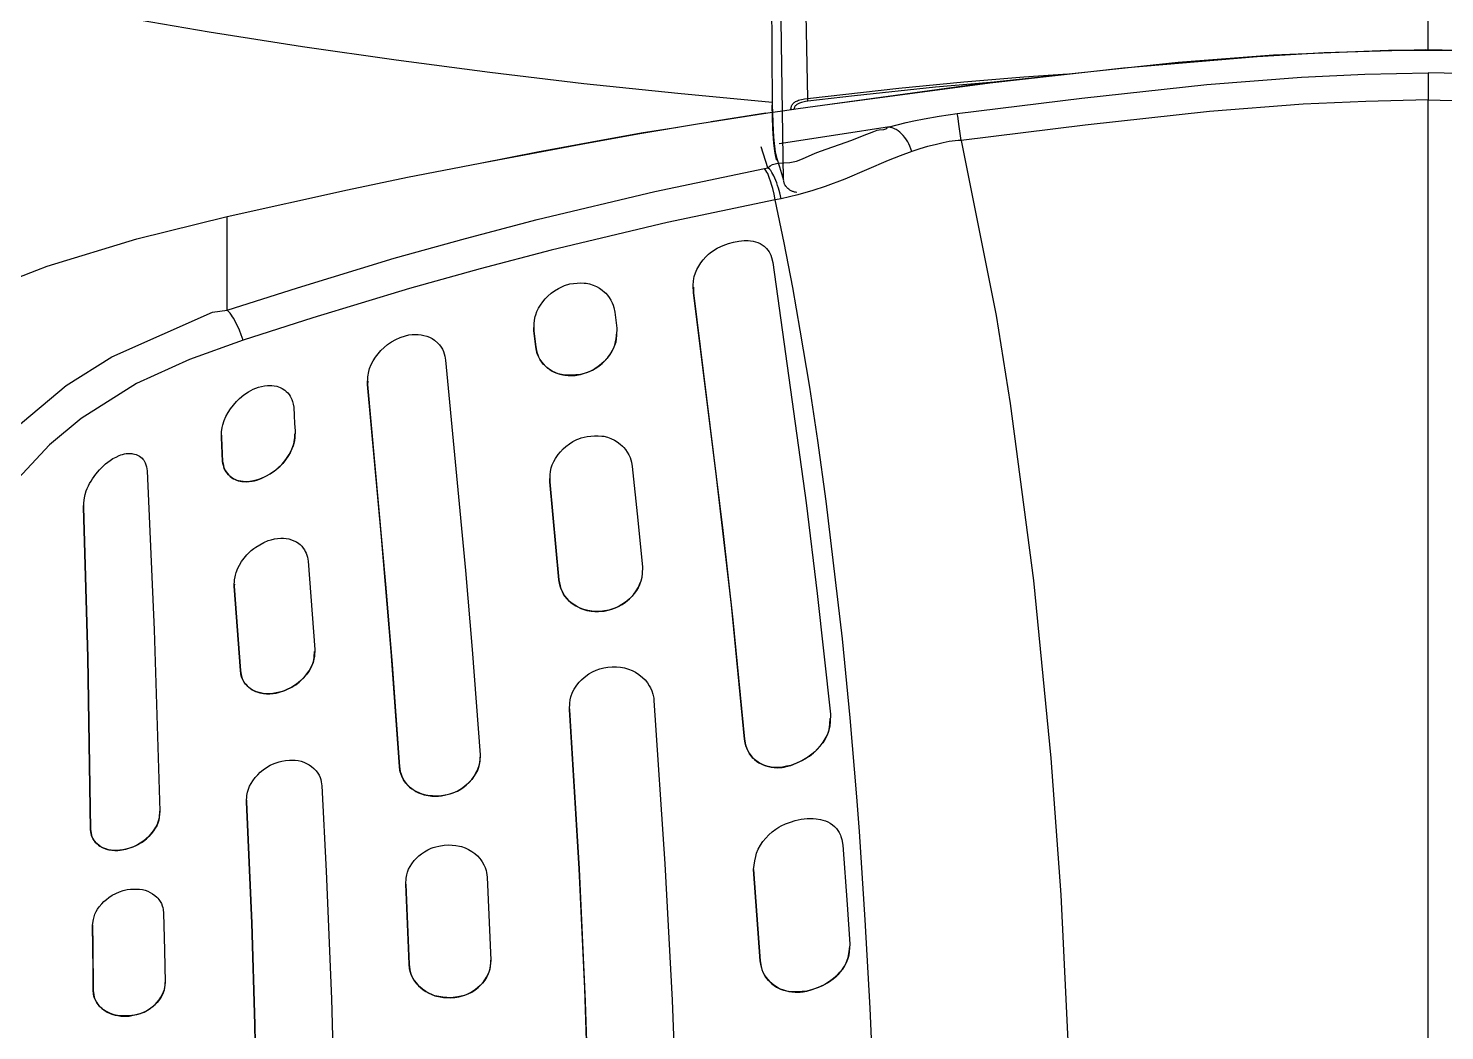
# Model space of a CAD drawing. Header units: inches. Extents: x 5931 to 10048, y 0 to 3185.
# Drawn here: x 7215.43 to 7221.89, y 954.96 to 959.54 of the extents above; entities that cross this region are included whole.
import ezdxf

# ---------------------------------------------------------------- set-up
doc = ezdxf.new("R2010")
doc.units = ezdxf.units.IN
doc.header["$LTSCALE"] = 48
doc.header["$MEASUREMENT"] = 0
doc.linetypes.add('DASHDOT2', pattern=[0.5, 0.25, -0.125, 0, -0.125])
for name, color, linetype in [('A-Eqpm-NIC', 8, 'DASHDOT2'), ('A-Flor-Case-Full Height', 8, 'Continuous'), ('A-Flor-Pattern', 8, 'Continuous')]:
    doc.layers.add(name, color=color, linetype=linetype)

# ---------------------------------------------------------------- blocks, each defined once
blk = doc.blocks.new('Precor_r815')
for p, q in [((0, 57.8348), (0, 57.7056)), ((3.3609, 56.7902), (3.3609, 56.7901)), ((4.09, 56.6084), (4.09, 56.6083)), ((4.082, 56.5338), (4.082, 56.5337)), ((3.8777, 56.4015), (3.8777, 56.4015)), ((4.8509, 56.3546), (4.8509, 56.3545)), ((5.5194, 56.101), (5.5194, 56.1009)), ((5.514, 55.9908), (5.514, 55.9907)), ((5.3369, 55.9072), (5.3369, 55.9071)), ((4.0174, 55.8919), (4.0174, 55.8919)), ((6.15, 55.7711), (6.15, 55.771)), ((3.9757, 55.426), (3.9757, 55.4259)), ((5.4606, 55.3964), (5.4606, 55.3963)), ((5.4327, 54.9958), (5.4327, 54.9957)), ((5.2535, 54.8926), (5.2535, 54.8925)), ((3.9279, 54.8102), (3.9279, 54.8101)), ((3.1267, 54.67), (3.1267, 54.6699)), ((2.9156, 54.5454), (2.9156, 54.5453)), ((4.7054, 54.541), (4.7054, 54.541)), ((4.5123, 54.4006), (4.5123, 54.4005)), ((5.4053, 54.3729), (5.4053, 54.3728)), ((6.1177, 54.2412), (6.1177, 54.2411)), ((5.9563, 54.1472), (5.9563, 54.1471)), ((3.0851, 54.0513), (3.0851, 54.0513)), ((4.6764, 53.9815), (4.6764, 53.9815)), ((6.1084, 53.7867), (6.1084, 53.7866)), ((3.0547, 53.6183), (3.0547, 53.6183)), ((4.6613, 53.6013), (4.6613, 53.6012)), ((2.8424, 53.4737), (2.8424, 53.4736)), ((6.1057, 53.4762), (6.1057, 53.4761)), ((4.47, 53.4416), (4.47, 53.4415)), ((5.9411, 53.3556), (5.9411, 53.3555))]:
    blk.add_line(p, q)
for points in [[(2.9478, 57.3243), (2.9763, 59.3417)], [(2.8669, 59.2562), (2.8385, 57.7123)], [(0, 57.9439), (0, 59.1074)], [(3.0045, 58.4006), (2.9998, 57.6794)], [(2.8812, 57.6641), (2.0141, 57.7875), (1.1434, 57.8845), (0.7068, 57.919), (0.1813, 57.9411), (-0.1551, 57.9416), (-0.744, 57.9163), (-1.0801, 57.8899), (-1.7504, 57.8188), (-2.8812, 57.6641)], [(2.7705, 57.6799), (2.0051, 57.787), (1.394, 57.8578), (0.7825, 57.9124), (0.4757, 57.9314), (0.013, 57.9443), (-0.3741, 57.936), (-0.991, 57.8961), (-1.6087, 57.8343), (-2.304, 57.7474)], [(-2.1542, 57.6415), (-1.5845, 57.7141), (-1.013, 57.7783), (-0.58, 57.814), (-0.2902, 57.8271), (0, 57.8348)], [(2.1542, 57.6415), (1.5845, 57.7141), (1.013, 57.7783), (0.58, 57.814), (0.2902, 57.8271), (0, 57.8348)], [(2.8385, 57.7123), (2.4215, 57.7609), (2.1245, 57.7908), (1.8498, 57.8148), (1.6481, 57.8287)], [(1.9305, 57.795), (2.2529, 57.7656), (2.6237, 57.7255), (2.8365, 57.6997)], [(0, 57.7056), (-0.2858, 57.6982), (-0.5715, 57.6852), (-1.0001, 57.6497), (-1.5683, 57.5856), (-2.1352, 57.5131)], [(0, 51.0856), (0, 57.7056)], [(0, 57.7056), (0.2858, 57.6982), (0.5715, 57.6852), (1.0001, 57.6497), (1.5683, 57.5856), (2.1352, 57.5131)], [(2.8365, 57.6997), (2.8478, 57.698), (2.8536, 57.6968), (2.8594, 57.6955), (2.8659, 57.6937), (2.8705, 57.6922), (2.8749, 57.6906), (2.8791, 57.6886), (2.8818, 57.6872), (2.8851, 57.6853), (2.8881, 57.6831), (2.8909, 57.6807), (2.8927, 57.6789), (2.8947, 57.6766), (2.8965, 57.674), (2.898, 57.6713), (2.8989, 57.6687), (2.8996, 57.6662), (2.9006, 57.661)], [(2.9143, 57.659), (2.9143, 57.6622), (2.914, 57.6663), (2.9134, 57.6703), (2.9124, 57.6741), (2.9114, 57.6769), (2.9098, 57.6806), (2.9078, 57.684), (2.9055, 57.6871), (2.9035, 57.6894), (2.9003, 57.6925), (2.8967, 57.6953), (2.8929, 57.6978), (2.8897, 57.6996), (2.8847, 57.7019), (2.8794, 57.7039), (2.8739, 57.7057), (2.8661, 57.7078), (2.8592, 57.7093), (2.8521, 57.7105), (2.8385, 57.7123)], [(3.0196, 57.6447), (2.9535, 57.6535), (2.8812, 57.6641)], [(2.9787, 57.418), (2.9818, 57.4292), (2.9852, 57.4451), (2.9877, 57.462), (2.9921, 57.5011), (2.9954, 57.5437), (2.9969, 57.5697), (2.9991, 57.6238), (2.9999, 57.6803)], [(2.9998, 57.6794), (2.9994, 57.6454), (2.998, 57.5964), (2.9963, 57.5613), (2.9941, 57.5283), (2.9915, 57.4981), (2.9886, 57.4721), (2.9867, 57.4588), (2.9843, 57.4461), (2.9811, 57.432)], [(2.1352, 57.5132), (2.1445, 57.5785), (2.1519, 57.6281), (2.1542, 57.6415)], [(2.4695, 57.5767), (2.429, 57.5876), (2.3868, 57.5983), (2.3526, 57.6062), (2.3049, 57.6162), (2.2371, 57.6287), (2.1542, 57.6415)], [(4.3357, 57.4045), (3.8489, 57.5005), (3.6051, 57.5462), (3.3416, 57.5923), (3.0196, 57.6447)], [(3.2787, 57.6022), (3.0301, 57.6434)], [(2.3611, 57.4612), (2.3706, 57.4857), (2.3759, 57.4974), (2.3801, 57.5059), (2.3864, 57.5167), (2.3933, 57.5267), (2.4007, 57.536), (2.4085, 57.5446), (2.4165, 57.5523), (2.4247, 57.5591), (2.4331, 57.5647), (2.4374, 57.567), (2.4437, 57.5699), (2.4523, 57.5728), (2.4608, 57.5749), (2.4694, 57.5767)], [(2.4637, 57.5775), (2.6996, 57.5392), (2.9689, 57.4967)], [(3.0199, 57.3832), (3.0099, 57.3922), (2.9988, 57.3984), (2.9867, 57.4024), (2.9739, 57.4047), (2.9199, 57.4084), (2.9038, 57.4113), (2.8887, 57.4153), (2.8609, 57.4258), (2.8041, 57.4522), (2.7791, 57.4623), (2.6353, 57.515), (2.5866, 57.5343), (2.5356, 57.5559), (2.5198, 57.5613), (2.5115, 57.5632), (2.4895, 57.5656), (2.4802, 57.5687), (2.4765, 57.5716), (2.4736, 57.5758)], [(4.336, 57.4054), (4.0732, 57.4591), (3.767, 57.5183), (3.5994, 57.5485), (3.4315, 57.5768)], [(2.1353, 57.5131), (1.9766, 56.6819), (1.9114, 56.2636), (1.8057, 55.4232), (1.726, 54.5798), (1.6803, 53.9313), (1.6258, 52.7644), (1.6, 51.0889)], [(2.1353, 57.5131), (2.1494, 57.5127), (2.1633, 57.5115), (2.1771, 57.5097), (2.1908, 57.5073), (2.2178, 57.5016), (2.2553, 57.4924), (2.2894, 57.4836), (2.3058, 57.479), (2.3299, 57.4716), (2.3611, 57.4612)], [(2.3611, 57.461), (2.4154, 57.4402), (2.4705, 57.4172), (2.6687, 57.3295), (2.7574, 57.2947), (2.8147, 57.2751), (2.8835, 57.2547), (2.9588, 57.2362)], [(3.0199, 57.3832), (3.05, 57.4831)], [(2.9811, 57.432), (2.9672, 57.3885), (2.9478, 57.3243)], [(2.9789, 57.4183), (2.9801, 57.4227), (2.9811, 57.432)], [(5.4923, 57.1523), (4.9432, 57.2793), (4.6678, 57.3389), (4.3357, 57.4045)], [(2.9588, 57.2362), (2.9652, 57.2635), (2.9714, 57.2867), (2.9753, 57.2994), (2.9794, 57.3115), (2.9837, 57.3231), (2.9882, 57.3341), (2.9927, 57.3442), (2.9972, 57.3534), (3.0017, 57.3614), (3.0072, 57.3696), (3.0114, 57.3748), (3.0198, 57.3832)], [(2.9859, 57.2303), (2.9917, 57.2578), (2.9979, 57.2844), (3.003, 57.3033), (3.0065, 57.3152), (3.0137, 57.3371), (3.0173, 57.3467), (3.0208, 57.3553), (3.0242, 57.3625), (3.029, 57.3711), (3.0352, 57.38)], [(3.0352, 57.38), (3.0199, 57.3833)], [(5.4923, 56.7072), (5.1717, 56.8138), (4.7285, 56.9537), (4.4034, 57.0482), (4.0754, 57.1377), (3.5368, 57.2705), (3.0352, 57.38)], [(2.8871, 57.2657), (2.8941, 57.2671), (2.8976, 57.2679), (2.9009, 57.2689), (2.9041, 57.27), (2.9072, 57.2712), (2.9132, 57.2742), (2.919, 57.2777), (2.924, 57.2811), (2.9287, 57.2851), (2.9333, 57.2896), (2.9354, 57.292), (2.9381, 57.2954), (2.9412, 57.3), (2.9425, 57.3024), (2.9437, 57.3049), (2.9447, 57.3075), (2.9455, 57.3101), (2.9462, 57.3135), (2.9465, 57.3163), (2.9469, 57.3219)], [(2.8287, 56.3422), (2.8721, 56.6128), (2.9066, 56.8153), (2.946, 57.0271), (2.9859, 57.2303)], [(2.9588, 57.2362), (2.9859, 57.2303)], [(2.9859, 57.2303), (3.4804, 57.123), (4.0113, 56.9925), (4.336, 56.9041), (4.6597, 56.8102), (5.101, 56.6708), (5.4202, 56.5644)], [(6.3633, 56.8969), (6.3156, 56.9158), (5.9067, 57.0452), (5.4923, 57.1524)], [(5.4923, 56.7073), (5.4923, 57.1523)], [(3.2008, 57.0236), (3.1767, 57.0295), (3.1526, 57.0344), (3.1405, 57.0361), (3.1284, 57.0372), (3.1193, 57.0375), (3.1102, 57.0372), (3.0991, 57.0362), (3.088, 57.0343), (3.077, 57.0316), (3.0664, 57.0278), (3.056, 57.023), (3.0462, 57.0172), (3.037, 57.0104), (3.0327, 57.0067), (3.0258, 56.9996), (3.0196, 56.9918), (3.0142, 56.9835), (3.0094, 56.9742), (3.0071, 56.9686), (3.0032, 56.957), (2.9975, 56.9331)], [(3.3609, 56.7902), (3.3614, 56.8264), (3.3602, 56.8443), (3.3584, 56.8576), (3.3565, 56.8664), (3.3514, 56.8837), (3.3445, 56.9004), (3.3362, 56.9165), (3.3266, 56.9319), (3.3158, 56.9463), (3.3039, 56.9598), (3.291, 56.9723), (3.2836, 56.9786), (3.2681, 56.9904), (3.2517, 57.0008), (3.2346, 57.0099), (3.2244, 57.0145), (3.2008, 57.0236)], [(2.9975, 56.9331), (2.8452, 55.7919), (2.7944, 55.3624), (2.7341, 54.7886)], [(6.7394, 56.7469), (6.3633, 56.8969)], [(3.3606, 56.8163), (3.3609, 56.7901)], [(3.9257, 56.8315), (3.9092, 56.834), (3.8926, 56.8359), (3.8761, 56.8368), (3.8596, 56.8361), (3.8514, 56.835), (3.8351, 56.8314), (3.8192, 56.8261), (3.8039, 56.8191), (3.7907, 56.8115), (3.7783, 56.8026), (3.7668, 56.7926), (3.7614, 56.7872), (3.7542, 56.779), (3.7456, 56.7675), (3.7382, 56.7553), (3.7322, 56.7425), (3.7281, 56.731), (3.725, 56.7198), (3.7202, 56.697)], [(4.09, 56.6084), (4.0891, 56.6428), (4.0874, 56.6597), (4.0842, 56.6763), (4.0819, 56.6845), (4.0761, 56.7005), (4.0688, 56.7159), (4.0603, 56.7308), (4.0499, 56.7462), (4.0383, 56.7608), (4.0257, 56.7743), (4.0117, 56.7872), (3.9955, 56.7997), (3.9782, 56.8106), (3.96, 56.8197), (3.9506, 56.8235), (3.9257, 56.8315)], [(3.1267, 54.67), (3.187, 55.3069), (3.2576, 55.9431), (3.3609, 56.7902)], [(3.3609, 56.7901), (3.2253, 55.6613), (3.1799, 55.2369), (3.1267, 54.6699)], [(3.7202, 56.697), (3.7114, 56.621)], [(5.144, 48.2211), (5.1769, 48.2546), (5.4508, 48.3978), (5.8771, 48.7036), (6.0517, 48.8574), (6.3118, 49.1398), (6.5563, 49.499), (6.6906, 49.7638), (6.8459, 50.1876), (6.9095, 50.4343), (6.9756, 50.8092), (7.0277, 51.4829), (7.0467, 54.6051), (7.0381, 54.835), (6.9996, 55.1244), (6.8993, 55.4696), (6.7953, 55.6951), (6.5962, 55.9964), (6.4669, 56.1425), (6.2292, 56.3498), (6.0205, 56.4849), (5.5602, 56.6984), (5.4924, 56.7078)], [(5.4203, 56.5649), (5.4291, 56.5903), (5.4373, 56.612), (5.4472, 56.6355), (5.4576, 56.6571), (5.4628, 56.6669), (5.468, 56.6759), (5.473, 56.6839), (5.4789, 56.6923), (5.4835, 56.6979), (5.4923, 56.7073)], [(3.7114, 56.621), (3.7118, 56.5878), (3.7132, 56.5714), (3.7161, 56.5552), (3.7208, 56.5395), (3.727, 56.5242), (3.7345, 56.5095), (3.7459, 56.4913), (3.7565, 56.4772), (3.768, 56.4641), (3.7806, 56.4518), (3.7957, 56.4394), (3.8117, 56.4283), (3.8287, 56.4189), (3.8375, 56.4148), (3.849, 56.4103), (3.8777, 56.4015)], [(4.0903, 56.6266), (4.0906, 56.6242), (4.0908, 56.623), (4.091, 56.6212), (4.091, 56.6193), (4.091, 56.6175), (4.0909, 56.6157), (4.0907, 56.6138), (4.0905, 56.612), (4.09, 56.6083)], [(3.8777, 56.4015), (3.859, 56.4078), (3.8406, 56.4147), (3.8227, 56.4227), (3.8099, 56.4297), (3.8017, 56.4349), (3.7937, 56.4406), (3.7786, 56.4533), (3.7646, 56.4675), (3.7517, 56.483), (3.7401, 56.4996), (3.7301, 56.5172), (3.7259, 56.5263), (3.7222, 56.5356), (3.7182, 56.5487), (3.7164, 56.556), (3.7139, 56.5709), (3.7107, 56.6011)], [(4.082, 56.5338), (4.09, 56.6084)], [(4.09, 56.6083), (4.082, 56.5337)], [(4.8509, 56.3546), (4.8491, 56.3899), (4.8453, 56.4159), (4.8416, 56.4297), (4.8345, 56.4484), (4.8255, 56.4664), (4.8149, 56.4836), (4.803, 56.5001), (4.7899, 56.5157), (4.7757, 56.5301), (4.7604, 56.5434), (4.742, 56.5568), (4.7223, 56.5684), (4.7017, 56.578), (4.6779, 56.5859), (4.6623, 56.5894), (4.6464, 56.5916), (4.6305, 56.5923), (4.6198, 56.5919), (4.6064, 56.5903), (4.5932, 56.5876), (4.5803, 56.5836), (4.5678, 56.5784), (4.5558, 56.5719), (4.5446, 56.5642), (4.5299, 56.5511), (4.522, 56.5419), (4.515, 56.5321), (4.5089, 56.5216), (4.504, 56.511), (4.5, 56.5001), (4.497, 56.489), (4.4939, 56.4699)], [(5.4203, 56.5649), (5.6659, 56.473), (5.9079, 56.3593), (6.1615, 56.1924), (6.3055, 56.0672), (6.471, 55.8835), (6.6475, 55.6135), (6.742, 55.4103), (6.8133, 55.1976), (6.8617, 54.9791), (6.9015, 54.5125), (6.9374, 51.5698), (6.9305, 51.166), (6.9033, 50.7747), (6.8523, 50.4004), (6.7683, 50.0408), (6.686, 49.8031), (6.5421, 49.4965), (6.4136, 49.2873), (6.1535, 48.9682), (5.8993, 48.7325), (5.6525, 48.5472), (5.1394, 48.2311)], [(3.8777, 56.4015), (3.898, 56.3993), (3.9182, 56.3977), (3.9383, 56.3978), (3.9482, 56.3986), (3.9642, 56.4014), (3.9787, 56.4055), (3.9927, 56.411), (4.0062, 56.4179), (4.019, 56.426), (4.031, 56.4354), (4.042, 56.4458), (4.0471, 56.4515), (4.0538, 56.4598), (4.0615, 56.4713), (4.0681, 56.4835), (4.0733, 56.4962), (4.0764, 56.5062), (4.0785, 56.5153), (4.082, 56.5338)], [(4.082, 56.5337), (4.0761, 56.5072), (4.0723, 56.4943), (4.0686, 56.4849), (4.0626, 56.4729), (4.0552, 56.4615), (4.0468, 56.4509), (4.0376, 56.4412), (4.0278, 56.4325), (4.0173, 56.4248), (4.0063, 56.4179), (3.9975, 56.4133), (3.9849, 56.4079), (3.9718, 56.4035), (3.9584, 56.4002), (3.9479, 56.3983), (3.9327, 56.3968), (3.9174, 56.3965), (3.9021, 56.3975), (3.8945, 56.3984), (3.8777, 56.4015)], [(4.4939, 56.4699), (4.4024, 55.471), (4.3721, 55.0958), (4.3362, 54.595)], [(4.8499, 56.3694), (4.8509, 56.3545)], [(2.7534, 55.8008), (2.7916, 56.0878), (2.8287, 56.3422)], [(4.7054, 54.541), (4.743, 55.0856), (4.7865, 55.6297), (4.8509, 56.3546)], [(4.8509, 56.3545), (4.7666, 55.3882), (4.7385, 55.0253), (4.7054, 54.541)], [(5.5194, 56.101), (5.5183, 56.129), (5.516, 56.1498), (5.5131, 56.1634), (5.5069, 56.1832), (5.4986, 56.2025), (5.4887, 56.221), (5.4773, 56.2392), (5.4647, 56.2565), (5.4509, 56.2729), (5.4359, 56.2882), (5.4166, 56.3048), (5.3958, 56.3194), (5.3736, 56.3317), (5.3497, 56.3414), (5.3364, 56.3453), (5.3228, 56.3481), (5.3091, 56.3497), (5.2887, 56.3496), (5.2775, 56.3482), (5.2665, 56.3457), (5.2503, 56.3399), (5.2418, 56.3356), (5.2298, 56.3276), (5.2225, 56.3214), (5.2158, 56.3144), (5.2097, 56.3068), (5.2045, 56.2989), (5.1965, 56.2823), (5.1935, 56.2736), (5.1905, 56.26), (5.1885, 56.2469)], [(5.1885, 56.2469), (5.1861, 56.2063), (5.1845, 56.1687), (5.1824, 56.134)], [(3.8471, 56.1079), (3.83, 56.1096), (3.8129, 56.1109), (3.7958, 56.111), (3.7789, 56.1096), (3.7704, 56.1081), (3.7538, 56.1037), (3.7376, 56.0976), (3.7221, 56.0898), (3.7086, 56.0813), (3.696, 56.0715), (3.6843, 56.0606), (3.6788, 56.0547), (3.6716, 56.0459), (3.6631, 56.0336), (3.6558, 56.0206), (3.65, 56.0069), (3.6465, 55.9958), (3.644, 55.9855), (3.6401, 55.9646)], [(4.0174, 55.8919), (4.0162, 55.9252), (4.0143, 55.9416), (4.011, 55.9577), (4.006, 55.9733), (3.9994, 55.9885), (3.9915, 56.0031), (3.9796, 56.0212), (3.9686, 56.0352), (3.9565, 56.0483), (3.9435, 56.0604), (3.928, 56.0726), (3.9114, 56.0834), (3.894, 56.0925), (3.885, 56.0963), (3.8739, 56.1003), (3.8471, 56.1079)], [(5.1824, 56.134), (5.1838, 56.1031), (5.1855, 56.0878), (5.1868, 56.0803), (5.19, 56.067), (5.193, 56.0576), (5.1965, 56.0483), (5.205, 56.0303), (5.215, 56.0129), (5.2263, 55.9959), (5.2387, 55.9798), (5.2523, 55.9648), (5.2595, 55.9579), (5.2712, 55.9478), (5.28, 55.9411), (5.2983, 55.929), (5.3174, 55.9178), (5.3369, 55.9072)], [(5.3369, 55.9071), (5.3165, 55.9184), (5.2965, 55.9302), (5.2774, 55.9432), (5.2683, 55.9502), (5.2596, 55.9578), (5.2513, 55.9658), (5.2434, 55.9742), (5.2359, 55.9831), (5.222, 56.002), (5.2095, 56.0221), (5.2009, 56.0385), (5.1936, 56.0554), (5.188, 56.0728), (5.1861, 56.0817), (5.1844, 56.093), (5.1837, 56.1021), (5.1832, 56.1205)], [(5.514, 55.9908), (5.5159, 56.0253), (5.5176, 56.0675), (5.5194, 56.101)], [(5.5194, 56.1009), (5.5176, 56.0665), (5.5159, 56.0243), (5.514, 55.9907)], [(5.5195, 56.1135), (5.5194, 56.1009)], [(5.3369, 55.9072), (5.3544, 55.9017), (5.3719, 55.897), (5.3807, 55.8951), (5.3896, 55.8936), (5.3985, 55.8927), (5.4083, 55.8924), (5.4191, 55.8929), (5.4299, 55.8944), (5.4405, 55.8969), (5.4474, 55.8991), (5.456, 55.9025), (5.4641, 55.9067), (5.4719, 55.9116), (5.4809, 55.9188), (5.4875, 55.9254), (5.4934, 55.9326), (5.4985, 55.9402), (5.5027, 55.9477), (5.5062, 55.9556), (5.509, 55.9637), (5.5105, 55.9694), (5.5123, 55.9785), (5.514, 55.9908)], [(5.514, 55.9907), (5.5103, 55.9703), (5.5077, 55.9604), (5.5042, 55.9508), (5.5008, 55.9438), (5.4982, 55.9393), (5.4922, 55.9308), (5.4854, 55.923), (5.4787, 55.9168), (5.4718, 55.9115), (5.4645, 55.9068), (5.4569, 55.9029), (5.4509, 55.9003), (5.4426, 55.8975), (5.4342, 55.8953), (5.4256, 55.8937), (5.419, 55.8929), (5.4057, 55.8923), (5.3924, 55.8929), (5.3792, 55.8947), (5.368, 55.8972), (5.3576, 55.9001), (5.3369, 55.9071)], [(6.0163, 56.0022), (6.0014, 56.0098), (5.9864, 56.0167), (5.9788, 56.0197), (5.9711, 56.0223), (5.9632, 56.0244), (5.955, 56.0259), (5.9466, 56.0268), (5.938, 56.0269), (5.9295, 56.0263), (5.9238, 56.0255), (5.9167, 56.0239), (5.9098, 56.0217), (5.9031, 56.0189), (5.8999, 56.0172), (5.8937, 56.0133), (5.8879, 56.0089), (5.8825, 56.0038), (5.8789, 55.9998), (5.8749, 55.9945), (5.8713, 55.9889), (5.8682, 55.9829), (5.8661, 55.978), (5.8644, 55.9729), (5.8619, 55.9634), (5.8585, 55.9437)], [(6.15, 55.7711), (6.1465, 55.8064), (6.1438, 55.8238), (6.1419, 55.8323), (6.1372, 55.8488), (6.1328, 55.8608), (6.1277, 55.8726), (6.122, 55.8842), (6.1157, 55.8955), (6.1089, 55.9066), (6.0941, 55.9282), (6.0774, 55.9491), (6.0685, 55.959), (6.0592, 55.9685), (6.0495, 55.9774), (6.0395, 55.9859), (6.0289, 55.9937), (6.0163, 56.0022)], [(3.6401, 55.9646), (3.615, 55.7099), (3.594, 55.4868)], [(4.018, 55.9077), (4.0174, 55.8919)], [(5.8585, 55.9437), (5.8263, 55.1899), (5.8003, 54.3275)], [(4.0174, 55.8919), (3.9757, 55.4259)], [(3.9757, 55.426), (4.0174, 55.8919)], [(2.6132, 54.3959), (2.6441, 54.7712), (2.6791, 55.146), (2.7534, 55.8008)], [(6.1499, 55.7789), (6.15, 55.771)], [(6.1177, 54.2412), (6.1304, 55.0573), (6.15, 55.7711)], [(6.15, 55.771), (6.1304, 55.0573), (6.1177, 54.2411)], [(5.3059, 55.6132), (5.2914, 55.6173), (5.2768, 55.6209), (5.2622, 55.6236), (5.248, 55.6249), (5.2356, 55.6248), (5.2232, 55.6235), (5.211, 55.621), (5.199, 55.6173), (5.1874, 55.6125), (5.1763, 55.6065), (5.166, 55.5993), (5.1596, 55.5937), (5.152, 55.5861), (5.1453, 55.5776), (5.1394, 55.5686), (5.1357, 55.5619), (5.1317, 55.5528), (5.1284, 55.5434), (5.1259, 55.5338), (5.1244, 55.5247), (5.1233, 55.5155)], [(5.4606, 55.3964), (5.4588, 55.4262), (5.4569, 55.4408), (5.4555, 55.4481), (5.4522, 55.4609), (5.4491, 55.47), (5.4456, 55.4789), (5.4371, 55.4963), (5.4271, 55.513), (5.4158, 55.5293), (5.4035, 55.5447), (5.39, 55.559), (5.3829, 55.5656), (5.3713, 55.5752), (5.3625, 55.5815), (5.3443, 55.5929), (5.3253, 55.6033), (5.3059, 55.6132)], [(5.1233, 55.5155), (5.0917, 55.0964)], [(3.9757, 55.4259), (3.9702, 55.3984), (3.9664, 55.3849), (3.9628, 55.3752), (3.9568, 55.3626), (3.9495, 55.3507), (3.9411, 55.3395), (3.9317, 55.3291), (3.9215, 55.3195), (3.9106, 55.3109), (3.8991, 55.3031), (3.8898, 55.2978), (3.8762, 55.2913), (3.8622, 55.286), (3.8477, 55.2818), (3.8281, 55.278), (3.8116, 55.2765), (3.795, 55.2763), (3.7693, 55.2786), (3.7512, 55.2822), (3.7335, 55.2873), (3.7162, 55.2939), (3.7033, 55.3001), (3.6864, 55.3098), (3.6705, 55.3211), (3.6522, 55.3371), (3.6454, 55.3441), (3.6329, 55.3589), (3.6219, 55.3749), (3.6123, 55.392), (3.6064, 55.4048), (3.6001, 55.422), (3.5957, 55.4397), (3.5937, 55.4578), (3.5937, 55.4713)], [(3.594, 55.4868), (3.595, 55.4555), (3.5966, 55.4401), (3.5996, 55.425), (3.607, 55.403), (3.6137, 55.3889), (3.6215, 55.3754), (3.6309, 55.3616), (3.6413, 55.3487), (3.6527, 55.3367), (3.6654, 55.3253), (3.68, 55.3142), (3.6956, 55.3044), (3.7119, 55.2959), (3.7293, 55.2888), (3.7478, 55.2831), (3.7666, 55.2791), (3.7858, 55.2768), (3.8051, 55.2763), (3.8245, 55.2777), (3.8436, 55.2809), (3.8624, 55.2861), (3.8792, 55.2927), (3.8953, 55.3009), (3.9104, 55.3107), (3.927, 55.3245), (3.938, 55.3362), (3.9479, 55.3488), (3.9543, 55.3588), (3.96, 55.3692), (3.9658, 55.3824), (3.9704, 55.3961), (3.9736, 55.4101), (3.9757, 55.426)], [(5.4327, 54.9958), (5.4606, 55.3964)], [(5.4606, 55.3963), (5.4327, 54.9957)], [(5.4597, 55.4068), (5.4606, 55.3963)], [(5.0917, 55.0964), (5.0939, 55.0648), (5.0962, 55.0493), (5.1, 55.0342), (5.1054, 55.0196), (5.1122, 55.0056), (5.1202, 54.9921), (5.1323, 54.9749), (5.1435, 54.9615), (5.1556, 54.9489), (5.1686, 54.9373), (5.185, 54.9247), (5.2025, 54.9136), (5.2209, 54.9043), (5.2303, 54.9003), (5.2535, 54.8926)], [(5.2535, 54.8925), (5.2342, 54.9001), (5.2152, 54.9083), (5.1968, 54.9176), (5.188, 54.9228), (5.1795, 54.9285), (5.1713, 54.9347), (5.1634, 54.9413), (5.1558, 54.9483), (5.1414, 54.9635), (5.1283, 54.98), (5.1185, 54.9945), (5.1099, 55.0096), (5.1029, 55.0254), (5.1001, 55.0335), (5.0969, 55.0471), (5.0949, 55.06), (5.0929, 55.0862)], [(3.9279, 54.8102), (3.9263, 54.8413), (3.9243, 54.8566), (3.921, 54.8716), (3.9131, 54.8933), (3.9061, 54.9071), (3.8933, 54.9272), (3.8831, 54.9402), (3.8719, 54.9524), (3.8599, 54.9636), (3.8383, 54.9799), (3.8226, 54.9892), (3.8061, 54.9972), (3.7886, 55.0039), (3.7701, 55.0091), (3.7513, 55.0125), (3.7323, 55.0143), (3.7131, 55.0142), (3.6941, 55.0123), (3.6753, 55.0085), (3.657, 55.0029), (3.6406, 54.996), (3.6248, 54.9875), (3.6099, 54.9776), (3.5932, 54.9635), (3.5816, 54.9514), (3.5712, 54.9381), (3.5622, 54.9239), (3.5566, 54.9133), (3.5506, 54.899), (3.5459, 54.8841), (3.5422, 54.8651), (3.541, 54.8543)], [(5.2535, 54.8926), (5.269, 54.8897), (5.2845, 54.8872), (5.3001, 54.8858), (5.315, 54.8857), (5.3278, 54.8869), (5.3405, 54.8893), (5.353, 54.8929), (5.3591, 54.8951), (5.369, 54.8994), (5.3785, 54.9046), (5.3875, 54.9106), (5.3959, 54.9174), (5.4017, 54.9231), (5.4089, 54.9314), (5.4152, 54.9403), (5.4216, 54.9518), (5.4255, 54.961), (5.4285, 54.9704), (5.4307, 54.98), (5.4327, 54.9958)], [(5.4327, 54.9957), (5.4291, 54.975), (5.4266, 54.9649), (5.4241, 54.9576), (5.4198, 54.9481), (5.4146, 54.939), (5.4084, 54.9306), (5.4016, 54.9229), (5.3945, 54.9162), (5.3869, 54.9101), (5.3788, 54.9047), (5.3724, 54.9011), (5.3631, 54.8967), (5.3535, 54.893), (5.3436, 54.8901), (5.3349, 54.8881), (5.3276, 54.8869), (5.3127, 54.8854), (5.2977, 54.8854), (5.2828, 54.8867), (5.2691, 54.8891), (5.2535, 54.8925)], [(3.541, 54.8543), (3.4908, 54.0786), (3.4581, 53.4314), (3.439, 52.9133)], [(3.839, 52.9193), (3.8573, 53.4865), (3.883, 54.0538), (3.9279, 54.8102)], [(3.9279, 54.8101), (3.8834, 54.0544), (3.855, 53.4239), (3.839, 52.9192)], [(3.9281, 54.8218), (3.9279, 54.8101)], [(2.7341, 54.7886), (2.7348, 54.7516), (2.7366, 54.7334), (2.7391, 54.7199), (2.7441, 54.7023), (2.7509, 54.6853), (2.7593, 54.6688), (2.7691, 54.6531), (2.7802, 54.6381), (2.7923, 54.6239), (2.8054, 54.6107), (2.8251, 54.5937), (2.8433, 54.5806), (2.8623, 54.5689), (2.8822, 54.5589), (2.9156, 54.5454)], [(2.9156, 54.5453), (2.8902, 54.5567), (2.8654, 54.5688), (2.8416, 54.5824), (2.8302, 54.59), (2.8203, 54.5974), (2.8118, 54.6045), (2.7957, 54.62), (2.781, 54.6369), (2.7676, 54.6552), (2.7578, 54.6713), (2.7494, 54.688), (2.7428, 54.7055), (2.7403, 54.7144), (2.7377, 54.7287), (2.7364, 54.742), (2.7355, 54.7689)], [(2.9156, 54.5454), (2.9344, 54.5411), (2.9532, 54.5375), (2.9721, 54.5354), (2.9815, 54.535), (2.9969, 54.5359), (3.011, 54.5381), (3.0249, 54.5418), (3.0384, 54.5467), (3.0514, 54.5528), (3.0638, 54.5602), (3.0754, 54.5688), (3.0809, 54.5735), (3.0881, 54.5806), (3.0965, 54.5905), (3.1041, 54.6011), (3.1106, 54.6124), (3.117, 54.6267), (3.121, 54.6385), (3.124, 54.6506), (3.1255, 54.6598), (3.1267, 54.67)], [(3.1267, 54.6699), (3.1217, 54.6436), (3.1182, 54.6308), (3.1149, 54.6215), (3.1123, 54.6154), (3.1059, 54.6037), (3.0984, 54.5926), (3.0898, 54.5823), (3.0808, 54.5734), (3.0713, 54.5654), (3.0611, 54.5583), (3.0476, 54.5507), (3.0418, 54.5481), (3.0301, 54.5435), (3.0179, 54.5399), (3.0055, 54.5372), (2.9918, 54.5354), (2.9779, 54.5347), (2.9641, 54.5352), (2.955, 54.5361), (2.946, 54.5376), (2.9358, 54.5399), (2.9156, 54.5453)], [(4.5123, 54.4005), (4.4936, 54.405), (4.4751, 54.41), (4.457, 54.4161), (4.4396, 54.4238), (4.4312, 54.4284), (4.4152, 54.4389), (4.4001, 54.4511), (4.3863, 54.4647), (4.3739, 54.4793), (4.363, 54.495), (4.3536, 54.5117), (4.3495, 54.5204), (4.345, 54.5316), (4.3407, 54.5454), (4.3377, 54.5595), (4.3362, 54.5738), (4.3361, 54.5852)], [(4.3362, 54.595), (4.3381, 54.5649), (4.3402, 54.5501), (4.3437, 54.5357), (4.3487, 54.5216), (4.3551, 54.5081), (4.3627, 54.4952), (4.3739, 54.4793), (4.3842, 54.4672), (4.3953, 54.4559), (4.4072, 54.4454), (4.4218, 54.4346), (4.4372, 54.4251), (4.4533, 54.4171), (4.4616, 54.4137), (4.4749, 54.4092), (4.4872, 54.4059), (4.5123, 54.4006)], [(5.2432, 54.5663), (5.2256, 54.5686), (5.2081, 54.5704), (5.1906, 54.5708), (5.1819, 54.5704), (5.1676, 54.5684), (5.1546, 54.5652), (5.1418, 54.5607), (5.1296, 54.555), (5.1178, 54.5482), (5.1068, 54.5403), (5.0967, 54.5312), (5.0919, 54.5263), (5.0858, 54.5191), (5.0789, 54.5093), (5.0729, 54.4988), (5.0682, 54.4879), (5.0651, 54.4778), (5.0629, 54.468), (5.0597, 54.448)], [(5.4053, 54.3729), (5.4026, 54.4031), (5.4001, 54.418), (5.3962, 54.4324), (5.3908, 54.4463), (5.384, 54.4597), (5.3762, 54.4725), (5.3642, 54.4887), (5.3532, 54.5014), (5.3414, 54.5133), (5.3287, 54.5242), (5.3128, 54.5359), (5.296, 54.5461), (5.2783, 54.5547), (5.2692, 54.5583), (5.2547, 54.5631), (5.2432, 54.5663)], [(4.7054, 54.541), (4.7011, 54.5158), (4.6979, 54.5035), (4.6949, 54.4945), (4.6897, 54.4829), (4.6833, 54.4719), (4.6759, 54.4616), (4.6676, 54.4519), (4.6585, 54.4429), (4.6488, 54.4347), (4.6385, 54.4273), (4.6301, 54.4221), (4.6177, 54.4157), (4.6048, 54.4104), (4.5916, 54.406), (4.5733, 54.4018), (4.5577, 54.3996), (4.5419, 54.3988), (4.5263, 54.3992), (4.5123, 54.4005)], [(4.5123, 54.4006), (4.5333, 54.4002), (4.5543, 54.4007), (4.5646, 54.4014), (4.5749, 54.4027), (4.5851, 54.4045), (4.6011, 54.4089), (4.6153, 54.4145), (4.629, 54.4215), (4.642, 54.4297), (4.6543, 54.4392), (4.6655, 54.4498), (4.6757, 54.4615), (4.6803, 54.4678), (4.6861, 54.4768), (4.6925, 54.489), (4.6977, 54.5017), (4.7016, 54.5148), (4.7031, 54.5227), (4.7054, 54.541)], [(5.0597, 54.448), (5.0396, 54.0439), (5.0157, 53.4372), (5.004, 52.9311)], [(2.6012, 54.232), (2.6132, 54.3959)], [(5.3602, 52.9307), (5.3665, 53.3154), (5.3806, 53.7962), (5.4053, 54.3729)], [(5.4053, 54.3728), (5.3806, 53.7964), (5.3665, 53.3156), (5.3602, 52.9306)], [(5.4042, 54.38), (5.4053, 54.3728)], [(2.8951, 54.2841), (2.8677, 54.2896), (2.8539, 54.2918), (2.8401, 54.2933), (2.8262, 54.294), (2.8123, 54.2937), (2.7984, 54.2925), (2.7796, 54.2893), (2.7679, 54.2862), (2.7565, 54.2822), (2.7455, 54.2772), (2.7349, 54.2711), (2.7249, 54.264), (2.7157, 54.2559), (2.7061, 54.2453), (2.6997, 54.2365), (2.6942, 54.2271), (2.6883, 54.2141), (2.6861, 54.2076), (2.6825, 54.1941), (2.6777, 54.1665)], [(5.8003, 54.3275), (5.8033, 54.2992), (5.8059, 54.2854), (5.8098, 54.272), (5.8152, 54.2591), (5.8218, 54.2467), (5.8294, 54.2349), (5.841, 54.2199), (5.8515, 54.2081), (5.8629, 54.1971), (5.8749, 54.1869), (5.8906, 54.1757), (5.9071, 54.1659), (5.9244, 54.1576), (5.9333, 54.1542), (5.9448, 54.1504), (5.9563, 54.1472)], [(5.9563, 54.1471), (5.9378, 54.1538), (5.9196, 54.161), (5.902, 54.1693), (5.8935, 54.174), (5.8853, 54.1791), (5.8774, 54.1847), (5.8697, 54.1907), (5.8623, 54.1972), (5.8483, 54.2112), (5.8356, 54.2264), (5.8266, 54.239), (5.8187, 54.2522), (5.8121, 54.2659), (5.8094, 54.273), (5.8056, 54.2865), (5.8032, 54.2999), (5.8003, 54.3274)], [(2.523, 52.6598), (2.5516, 53.3934), (2.5746, 53.8127), (2.6011, 54.232)], [(3.0851, 54.0513), (3.0827, 54.0723), (3.0798, 54.0931), (3.0756, 54.1135), (3.0713, 54.1285), (3.0637, 54.1478), (3.054, 54.1663), (3.0426, 54.1839), (3.0297, 54.2006), (3.0154, 54.2163), (3, 54.2307), (2.9834, 54.2435), (2.9697, 54.2522), (2.9596, 54.2578), (2.9387, 54.2676), (2.9171, 54.2762), (2.8951, 54.2841)], [(5.9563, 54.1472), (5.9704, 54.1448), (5.9845, 54.1429), (5.9987, 54.1418), (6.0123, 54.1419), (6.0241, 54.1431), (6.0358, 54.1453), (6.0473, 54.1487), (6.053, 54.1507), (6.0618, 54.1546), (6.0703, 54.1592), (6.0784, 54.1646), (6.0877, 54.1723), (6.0945, 54.1794), (6.1005, 54.1871), (6.1057, 54.1954), (6.1104, 54.2054), (6.1133, 54.2134), (6.1155, 54.2218), (6.1169, 54.2307), (6.1177, 54.2412)], [(6.1177, 54.2411), (6.1153, 54.2234), (6.1135, 54.2148), (6.1116, 54.2085), (6.1083, 54.2003), (6.1041, 54.1924), (6.0991, 54.185), (6.0936, 54.1782), (6.0877, 54.1723), (6.0814, 54.1668), (6.0747, 54.1619), (6.0654, 54.1563), (6.0573, 54.1525), (6.049, 54.1492), (6.0404, 54.1465), (6.0338, 54.1449), (6.0203, 54.1425), (6.0067, 54.1415), (5.9931, 54.1416), (5.9829, 54.1426), (5.974, 54.1438), (5.9563, 54.1471)], [(2.6777, 54.1665), (2.6578, 53.8845), (2.6456, 53.6965)], [(4.4998, 54.1675), (4.4822, 54.1676), (4.4647, 54.1671), (4.4473, 54.1656), (4.4302, 54.1624), (4.4217, 54.1601), (4.4051, 54.1541), (4.3892, 54.1463), (4.3741, 54.1369), (4.361, 54.1268), (4.3488, 54.1156), (4.3378, 54.1032), (4.3328, 54.0966), (4.3263, 54.0869), (4.3191, 54.0738), (4.3132, 54.06), (4.3089, 54.0457), (4.307, 54.0366), (4.3042, 54.0146)], [(4.6764, 53.9815), (4.674, 54.0107), (4.6717, 54.0251), (4.6681, 54.0391), (4.663, 54.0526), (4.6565, 54.0656), (4.649, 54.0781), (4.6377, 54.0933), (4.6276, 54.1049), (4.6165, 54.1157), (4.6047, 54.1256), (4.5905, 54.1358), (4.5754, 54.1447), (4.5597, 54.1521), (4.5516, 54.1553), (4.5381, 54.1595), (4.5255, 54.1626), (4.4998, 54.1675)], [(3.0851, 54.0513), (3.0547, 53.6183)], [(3.0547, 53.6183), (3.0851, 54.0513)], [(4.3042, 54.0146), (4.2874, 53.6204)], [(4.6764, 53.9815), (4.6613, 53.6012)], [(4.6613, 53.6013), (4.6764, 53.9815)], [(5.9509, 53.9555), (5.9345, 53.9572), (5.9181, 53.9583), (5.9018, 53.9583), (5.8937, 53.9577), (5.8804, 53.9556), (5.8682, 53.9524), (5.8564, 53.948), (5.845, 53.9425), (5.8341, 53.9358), (5.8239, 53.9282), (5.8146, 53.9195), (5.8103, 53.9148), (5.8049, 53.908), (5.7988, 53.8988), (5.7937, 53.8891), (5.7897, 53.8789), (5.7874, 53.8701), (5.7858, 53.8617), (5.7837, 53.8446)], [(6.1084, 53.7867), (6.1047, 53.8135), (6.1019, 53.8266), (6.0978, 53.8393), (6.0924, 53.8514), (6.0857, 53.8631), (6.0781, 53.8741), (6.0667, 53.8882), (6.0564, 53.8991), (6.0453, 53.9092), (6.0335, 53.9186), (6.0184, 53.9288), (6.0025, 53.9377), (5.9859, 53.9451), (5.9686, 53.9509), (5.9509, 53.9555)], [(5.7837, 53.8446), (5.7794, 53.6689), (5.7764, 53.5152)], [(6.1057, 53.4762), (6.1062, 53.5753), (6.1084, 53.7867)], [(6.1084, 53.7866), (6.1071, 53.6875), (6.1057, 53.4761)], [(2.8424, 53.4736), (2.8174, 53.4817), (2.7928, 53.4906), (2.7689, 53.5009), (2.7574, 53.5069), (2.7471, 53.5129), (2.7381, 53.5188), (2.7209, 53.532), (2.7048, 53.5469), (2.6902, 53.5632), (2.6793, 53.5774), (2.6697, 53.5924), (2.6617, 53.6082), (2.6584, 53.6164), (2.6532, 53.6331), (2.6497, 53.6504), (2.6454, 53.6857)], [(2.6456, 53.6965), (2.6477, 53.662), (2.6501, 53.6451), (2.6529, 53.6327), (2.6553, 53.6245), (2.6616, 53.6086), (2.6694, 53.5933), (2.6785, 53.5787), (2.6889, 53.5648), (2.7003, 53.5518), (2.7127, 53.5396), (2.7258, 53.5283), (2.7425, 53.516), (2.7601, 53.5049), (2.7786, 53.4954), (2.788, 53.4912), (2.8026, 53.4856), (2.8157, 53.4813), (2.8424, 53.4737)], [(3.0547, 53.6183), (3.0502, 53.5906), (3.0469, 53.5771), (3.0424, 53.564), (3.0364, 53.5514), (3.0291, 53.5394), (3.0207, 53.5282), (3.0115, 53.5179), (3.0017, 53.5088), (2.9912, 53.5005), (2.9801, 53.4932), (2.9742, 53.4898), (2.9617, 53.4836), (2.9487, 53.4786), (2.9354, 53.4745), (2.9249, 53.4721), (2.9098, 53.4697), (2.8945, 53.4685), (2.8792, 53.4687), (2.8716, 53.4692), (2.8579, 53.471), (2.8424, 53.4736)], [(2.8424, 53.4737), (2.8637, 53.4713), (2.8848, 53.4698), (2.9059, 53.4699), (2.9163, 53.4708), (2.9328, 53.4737), (2.9475, 53.478), (2.9619, 53.4837), (2.9756, 53.4906), (2.9887, 53.4989), (3.001, 53.5083), (3.0123, 53.5189), (3.0176, 53.5246), (3.0245, 53.5331), (3.0324, 53.5447), (3.0392, 53.557), (3.0447, 53.5699), (3.0484, 53.582), (3.051, 53.594), (3.0547, 53.6183)], [(4.2874, 53.6204), (4.2898, 53.5918), (4.2921, 53.5778), (4.2956, 53.5641), (4.3006, 53.5509), (4.307, 53.5381), (4.3145, 53.5259), (4.3255, 53.5113), (4.3353, 53.5003), (4.346, 53.4902), (4.3574, 53.4808), (4.371, 53.4714), (4.3854, 53.4632), (4.4003, 53.4564), (4.408, 53.4535), (4.4232, 53.4491), (4.4386, 53.4459), (4.47, 53.4416)], [(4.47, 53.4415), (4.4518, 53.4441), (4.4338, 53.4471), (4.4161, 53.4512), (4.3989, 53.457), (4.3905, 53.4606), (4.3744, 53.4692), (4.359, 53.4794), (4.3448, 53.4911), (4.3322, 53.5036), (4.3208, 53.5172), (4.3108, 53.5319), (4.3064, 53.5396), (4.3009, 53.5508), (4.295, 53.5658), (4.2908, 53.5813), (4.2882, 53.5971), (4.2877, 53.6049), (4.2874, 53.6203)], [(4.47, 53.4416), (4.4884, 53.4428), (4.5068, 53.4445), (4.5248, 53.4474), (4.5338, 53.4494), (4.5426, 53.4519), (4.5513, 53.455), (4.5598, 53.4585), (4.5682, 53.4625), (4.5843, 53.4718), (4.5994, 53.4827), (4.6123, 53.4942), (4.6241, 53.5068), (4.6346, 53.5205), (4.6392, 53.5277), (4.6451, 53.5382), (4.6513, 53.5521), (4.6561, 53.5666), (4.6593, 53.5815), (4.6613, 53.6013)], [(4.6613, 53.6012), (4.6571, 53.574), (4.6539, 53.5608), (4.6496, 53.5479), (4.6439, 53.5355), (4.637, 53.5237), (4.629, 53.5126), (4.6176, 53.4994), (4.6074, 53.4895), (4.5965, 53.4805), (4.585, 53.4724), (4.5714, 53.4643), (4.5572, 53.4574), (4.5425, 53.4518), (4.535, 53.4495), (4.5192, 53.446), (4.5029, 53.4438), (4.47, 53.4415)], [(5.7764, 53.5152), (5.7793, 53.4902), (5.7817, 53.478), (5.7852, 53.4661), (5.79, 53.4546), (5.796, 53.4436), (5.803, 53.4332), (5.8132, 53.4204), (5.8224, 53.4105), (5.8322, 53.4014), (5.8427, 53.393), (5.8559, 53.384), (5.8698, 53.3761), (5.8844, 53.3694), (5.8918, 53.3666), (5.9045, 53.3628), (5.9166, 53.36), (5.9411, 53.3556)], [(5.9411, 53.3555), (5.9236, 53.359), (5.9063, 53.363), (5.8894, 53.368), (5.8811, 53.3711), (5.873, 53.3745), (5.865, 53.3785), (5.8573, 53.3829), (5.8498, 53.3877), (5.8354, 53.3985), (5.8222, 53.4106), (5.8125, 53.4211), (5.8037, 53.4323), (5.7959, 53.4443), (5.7881, 53.4591), (5.7836, 53.4702), (5.7802, 53.4817), (5.7778, 53.4935), (5.7771, 53.5001), (5.7764, 53.5151)], [(5.9411, 53.3556), (5.9591, 53.3557), (5.977, 53.3564), (5.9947, 53.3583), (6.0034, 53.3599), (6.0142, 53.3627), (6.0268, 53.3673), (6.039, 53.373), (6.0506, 53.3798), (6.058, 53.3849), (6.0666, 53.392), (6.0747, 53.3997), (6.082, 53.4082), (6.0886, 53.4174), (6.0943, 53.4273), (6.0988, 53.4376), (6.1006, 53.443), (6.1025, 53.4502), (6.1043, 53.4613), (6.1057, 53.4762)], [(6.1057, 53.4761), (6.1033, 53.4563), (6.1014, 53.4466), (6.0994, 53.4395), (6.0958, 53.4303), (6.0912, 53.4215), (6.0858, 53.4131), (6.0797, 53.4052), (6.0729, 53.3978), (6.0656, 53.391), (6.0578, 53.3847), (6.0514, 53.3802), (6.0416, 53.3744), (6.0314, 53.3693), (6.0208, 53.365), (6.0056, 53.3603), (5.9924, 53.3573), (5.9789, 53.3555), (5.9654, 53.3547), (5.9541, 53.3549), (5.9411, 53.3555)]]:
    blk.add_lwpolyline(points)
for centre, radius, start, end in [((0, 90.9313), 33.373, 275.15825, 287.04912), ((2.5836, 57.7451), 0.2569, 349.82214, 352.68732)]:
    blk.add_arc(centre, radius, start, end)
blk = doc.blocks.new('floor pattern 1st floor')
at = {"layer": 'A-Flor-Pattern'}
h = blk.add_hatch(dxfattribs=at)
h.set_pattern_fill('WOODS_BOARD_WIDE', color=256, scale=3, pattern_type=2)
h.set_pattern_definition([(0, (2343, 1229.155), (0, 6), []), (90, (2343, 1229.155), (-12, 12), [6, -42]), (90, (2367, 1235.155), (-12, 12), [6, -42])])
edge = h.paths.add_edge_path(flags=16)
edge.add_line((2149.545, 1020.6322), (2161.545, 1020.6322))
edge.add_ellipse((2161.545, 1015.6322), major_axis=(-3.5355, -3.5355), ratio=1, start_angle=135, end_angle=225, ccw=False)
edge.add_line((2166.545, 1015.6322), (2166.545, 984.6322))
edge.add_ellipse((2161.545, 984.6322), major_axis=(3.5355, -3.5355), ratio=1, start_angle=315, end_angle=405, ccw=False)
edge.add_line((2161.545, 979.6322), (2156.545, 979.6322))
edge.add_line((2156.545, 979.6322), (2156.545, 955.6322))
edge.add_line((2156.545, 955.6322), (2147.545, 955.6322))
edge.add_line((2147.545, 955.6322), (2126.545, 955.6322))
edge.add_line((2126.545, 955.6322), (2126.545, 995.431))
edge.add_line((2126.545, 995.431), (2126.545, 1010.6322))
edge.add_line((2126.545, 1010.6322), (2144.545, 1010.6322))
edge.add_line((2144.545, 1010.6322), (2144.545, 1015.6322))
edge.add_ellipse((2148.7432, 1016.4341), major_axis=(3.1948, 3.1948), ratio=0.85373, start_angle=38.50713, end_angle=141.49287, ccw=False)
edge = h.paths.add_edge_path(flags=16)
edge.add_ellipse((2192.3469, 952.4341), major_axis=(-3.1924, 3.1924), ratio=0.855373, start_angle=218.45347, end_angle=321.54653, ccw=False)
edge.add_line((2196.545, 951.6322), (2196.5315, 920.2652))
edge.add_ellipse((2191.545, 920.6322), major_axis=(-3.5355, -3.5355), ratio=1, start_angle=45, end_angle=130.79032, ccw=False)
edge.add_line((2191.545, 915.6322), (2186.7141, 915.6322))
edge.add_line((2186.7141, 915.6322), (2186.545, 891.6322))
edge.add_line((2186.545, 891.6322), (2177.545, 891.6322))
edge.add_line((2177.545, 891.6322), (2156.545, 891.6322))
edge.add_line((2156.545, 891.6322), (2156.545, 931.431))
edge.add_line((2156.545, 931.431), (2156.545, 946.6322))
edge.add_line((2156.545, 946.6322), (2174.545, 946.6322))
edge.add_line((2174.545, 946.6322), (2174.545, 951.6322))
edge.add_ellipse((2179.545, 951.6322), major_axis=(3.5355, -3.5355), ratio=1, start_angle=135, end_angle=225, ccw=False)
edge.add_line((2179.545, 956.6322), (2191.545, 956.6322))
edge = h.paths.add_edge_path(flags=16)
edge.add_ellipse((2066.3997, 1141.2807), major_axis=(0, 0.0156), ratio=1, start_angle=270, end_angle=337.73068)
edge.add_line((2066.4056, 1141.2951), (2066.4056, 1141.2867))
edge.add_line((2066.4056, 1141.2867), (2066.4056, 1140.7527))
edge.add_line((2066.4056, 1140.7527), (2066.3997, 1140.7527))
edge.add_line((2066.3997, 1140.7527), (2066.3997, 1140.7072))
edge.add_line((2066.3997, 1140.7072), (2049.1278, 1140.7072))
edge.add_line((2049.1278, 1140.7072), (2045.1001, 1140.7072))
edge.add_line((2045.1001, 1140.7072), (2032.7596, 1140.7072))
edge.add_line((2032.7596, 1140.7072), (2030.3778, 1140.7072))
edge.add_line((2030.3778, 1140.7072), (2028.0028, 1140.7072))
edge.add_line((2028.0028, 1140.7072), (2028.0028, 1140.7527))
edge.add_line((2028.0028, 1140.7527), (2027.9969, 1140.7527))
edge.add_line((2027.9969, 1140.7527), (2027.9969, 1141.2867))
edge.add_line((2027.9969, 1141.2867), (2027.9969, 1141.2951))
edge.add_ellipse((2028.0028, 1141.2807), major_axis=(0, 0.0156), ratio=1, start_angle=22.26932, end_angle=90)
edge.add_line((2027.9872, 1141.2807), (2027.9872, 1140.7072))
edge.add_line((2027.9872, 1140.7072), (2027.9513, 1140.7072))
edge.add_line((2027.9513, 1140.7072), (2027.9513, 1141.2807))
edge.add_line((2027.9513, 1141.2807), (2027.9513, 1141.2867))
edge.add_ellipse((2027.9968, 1141.2867), major_axis=(0.0455, 0), ratio=1, start_angle=90, end_angle=180, ccw=False)
edge.add_line((2027.9968, 1141.3322), (2027.9969, 1141.3322))
edge.add_line((2027.9969, 1141.3322), (2028.0028, 1141.3322))
edge.add_line((2028.0028, 1141.3322), (2033.8793, 1141.3322))
edge.add_line((2033.8793, 1141.3322), (2033.8793, 1141.9057))
edge.add_ellipse((2033.9308, 1141.9057), major_axis=(0.0515, 0), ratio=1, start_angle=90, end_angle=180, ccw=False)
edge.add_line((2033.9308, 1141.9572), (2036.1293, 1141.9572))
edge.add_line((2036.1293, 1141.9572), (2036.1293, 1145.9295))
edge.add_ellipse((2037.8793, 1152.7072), major_axis=(7, 0), ratio=1, start_angle=180, end_angle=255.52249, ccw=False)
edge.add_ellipse((2037.8793, 1152.7072), major_axis=(7, 0), ratio=1, start_angle=0, end_angle=180, ccw=False)
edge.add_ellipse((2037.8793, 1152.7072), major_axis=(7, 0), ratio=1, start_angle=284.47751, end_angle=360, ccw=False)
edge.add_line((2039.6293, 1145.9295), (2039.6293, 1141.9572))
edge.add_line((2039.6293, 1141.9572), (2041.8278, 1141.9572))
edge.add_ellipse((2041.8278, 1141.9057), major_axis=(0.0515, 0), ratio=1, start_angle=360, end_angle=450, ccw=False)
edge.add_line((2041.8793, 1141.9057), (2041.8793, 1141.3322))
edge.add_line((2041.8793, 1141.3322), (2052.5763, 1141.3322))
edge.add_line((2052.5763, 1141.3322), (2052.5763, 1141.9057))
edge.add_ellipse((2052.6278, 1141.9057), major_axis=(0.0515, 0), ratio=1, start_angle=90, end_angle=180, ccw=False)
edge.add_line((2052.6278, 1141.9572), (2054.8263, 1141.9572))
edge.add_line((2054.8263, 1141.9572), (2054.8263, 1145.9295))
edge.add_ellipse((2056.5763, 1152.7072), major_axis=(7, 0), ratio=1, start_angle=180, end_angle=255.52249, ccw=False)
edge.add_ellipse((2056.5763, 1152.7072), major_axis=(7, 0), ratio=1, start_angle=0, end_angle=180, ccw=False)
edge.add_ellipse((2056.5763, 1152.7072), major_axis=(7, 0), ratio=1, start_angle=284.47751, end_angle=360, ccw=False)
edge.add_line((2058.3263, 1145.9295), (2058.3263, 1141.9572))
edge.add_line((2058.3263, 1141.9572), (2060.5248, 1141.9572))
edge.add_ellipse((2060.5248, 1141.9057), major_axis=(0.0515, 0), ratio=1, start_angle=360, end_angle=450, ccw=False)
edge.add_line((2060.5763, 1141.9057), (2060.5763, 1141.3322))
edge.add_line((2060.5763, 1141.3322), (2066.3997, 1141.3322))
edge.add_line((2066.3997, 1141.3322), (2066.4056, 1141.3322))
edge.add_line((2066.4056, 1141.3322), (2066.4057, 1141.3322))
edge.add_ellipse((2066.4057, 1141.2867), major_axis=(0.0455, 0), ratio=1, start_angle=360, end_angle=450, ccw=False)
edge.add_line((2066.4513, 1141.2867), (2066.4513, 1141.2807))
edge.add_line((2066.4513, 1141.2807), (2066.4513, 1140.7072))
edge.add_line((2066.4513, 1140.7072), (2066.4154, 1140.7072))
edge.add_line((2066.4154, 1140.7072), (2066.4154, 1141.2807))
edge = h.paths.add_edge_path(flags=16)
edge.add_ellipse((2444.8292, 1074.381), major_axis=(-118.2279, -0.0387), ratio=0.67080297, start_angle=0, end_angle=360)
h.paths.add_polyline_path([(2248.8, 1035.4972), (2231.2, 1035.4972), (2231.2, 1051.0172), (2248.8, 1051.0172)], flags=16)
h.paths.add_polyline_path([(2082.295, 971.0822), (2080.545, 971.0822), (2080.545, 1020.6322), (2082.295, 1020.6322)], flags=16)
h.paths.add_polyline_path([(2176.17, 1088.7072), (2128.17, 1088.7072), (2128.17, 1056.7072), (2176.17, 1056.7072)], flags=16)
h.paths.add_polyline_path([(2082.795, 1013.3525), (2084.545, 1013.3525), (2084.545, 889.6322), (2082.795, 889.6322)], flags=16)
h.paths.add_polyline_path([(2647.161, 890.6322), (2647.911, 890.6322), (2647.911, 885.0072), (2647.161, 885.0072)], flags=17)
h.paths.add_polyline_path([(2904.9508, 1517.4972), (2903.2, 1517.4972), (2903.2, 1603.9407), (2838.3795, 1603.9407), (2838.3795, 1227.955), (2473.75, 1227.955), (2473.75, 1224.7937), (2343.75, 1224.7937), (2343.75, 1227.955), (2248.295, 1227.955), (2248.295, 1213.6322), (2077.625, 1213.6322), (2077.625, 1355.1322), (2019.625, 1355.1322), (2019.625, 1232.0072), (2025.81, 1232.0072), (2025.81, 1213.6322), (2006.19, 1213.6322), (2006.19, 1226.7572), (1903.615, 1226.7572), (1903.615, 1213.6322), (1889.75, 1213.6322), (1889.75, 1212.8822), (1884.25, 1212.8822), (1884.25, 1252.7572), (1889.75, 1252.7572), (1889.75, 1252.0072), (1902, 1252.0072), (1902, 1420.0072), (1885.75, 1420.0072), (1885.75, 1438.0072), (1751.625, 1438.0072), (1751.625, 1252.7572), (1758.31, 1252.7572), (1758.31, 1212.8822), (1756.81, 1212.8822), (1756.81, 1173.2572), (1347.75, 1173.2572), (1347.75, 1179.2572), (1414.74, 1179.2572), (1414.74, 1233.5072), (1410.74, 1233.5072), (1410.74, 1240.2491), (1356.74, 1240.2491), (1356.74, 1233.5072), (1269.125, 1233.5072), (1269.125, 1173.2572), (980.455, 1173.2572), (980.455, 1209.2072), (835.81, 1209.2072), (835.81, 1173.2572), (707.3769, 1173.2572), (707.3769, 1113.2572), (1275.75, 1113.2572), (1275.75, 1101.2572), (1347.75, 1101.2572), (1347.75, 1113.2572), (1800.625, 1113.2572), (1800.625, 1077.2572), (1858.625, 1077.2572), (1858.625, 1113.2572), (1885.75, 1113.2572), (1885.75, 1158.4572), (2017.2013, 1158.4572), (2017.2013, 1140.7072), (2077.2013, 1140.7072), (2077.2013, 1158.4572), (2176.17, 1158.4572), (2176.17, 1129.5822), (2082.0763, 1129.5822), (2082.0763, 1127.4572), (2027.085, 1127.4572), (2027.085, 1061.4572), (2086.795, 1061.4572), (2086.795, 1056.5822), (2024.71, 1056.5822), (2024.71, 987.1322), (2072.795, 987.1322), (2072.795, 1017.7275), (2080.045, 1017.7275), (2080.045, 890.6322), (2059.8097, 890.6322), (2059.8097, 885.0074), (2386.0006, 885.0072), (2386.0183, 985.8914), (2427.0059, 985.8914), (2427.0059, 986.5101), (2501.0306, 986.5101), (2501.0306, 985.8914), (2542.0183, 985.8914), (2542.0183, 885.0072), (2647.161, 885.0072), (2647.161, 1054.5072), (2790.9145, 1054.5072), (2790.9145, 1108.5072), (2664.9294, 1108.5072), (2664.9294, 1114.5072), (2881.955, 1114.5072), (2881.955, 1158.6276), (2917.955, 1158.6276), (2917.955, 1114.5072), (2978.205, 1114.5072), (2978.205, 1227.955), (2920.8649, 1227.955), (2920.865, 1226.455), (2902.77, 1226.4529), (2902.77, 1231.7029), (2891.52, 1231.7029), (2891.52, 1397.6448), (2882.27, 1397.6448), (2882.27, 1453.0572), (2891.5194, 1453.056), (2902.77, 1453.056), (2902.77, 1457.9972), (2921.23, 1457.9972), (2921.23, 1455.9322), (2978.205, 1455.9322), (2978.205, 1516.5323), (2962.2, 1516.5323), (2962.2, 1517.4972)])
h = blk.add_hatch(dxfattribs=at)
h.set_pattern_fill('NET', color=256, scale=144)
h.set_pattern_definition([(0, (3055.871, 1522.532), (0, 18), []), (90, (3055.871, 1522.532), (-18, 1e-15), [])])
h.paths.add_polyline_path([(1124.625, 1107.2572), (1124.625, 1053.9672), (1130.31, 1053.9672), (1130.31, 1032.5472), (1124.625, 1032.5472), (1124.625, 894.1322), (1128.5, 894.1322), (1128.5006, 893.1322), (1559.51, 893.1322), (1559.51, 893.8393), (1559.51, 895.5573), (1559.385, 1107.2572), (1353.75, 1107.2572), (1353.75, 1095.2572), (1269.75, 1095.2572), (1269.75, 1107.2572)])

msp = doc.modelspace()

# ---------------------------------------------------------------- block references
at = {"layer": 'A-Eqpm-NIC', "xscale": -0.9981457892836261, "yscale": 0.9613000631475188}
msp.add_blockref('Precor_r815', (7221.8187, 903.7386), dxfattribs=at)
at = {"layer": 'A-Flor-Case-Full Height'}
msp.add_blockref('floor pattern 1st floor', (6000, 0), dxfattribs=at)

doc.saveas('drawing.dxf')
